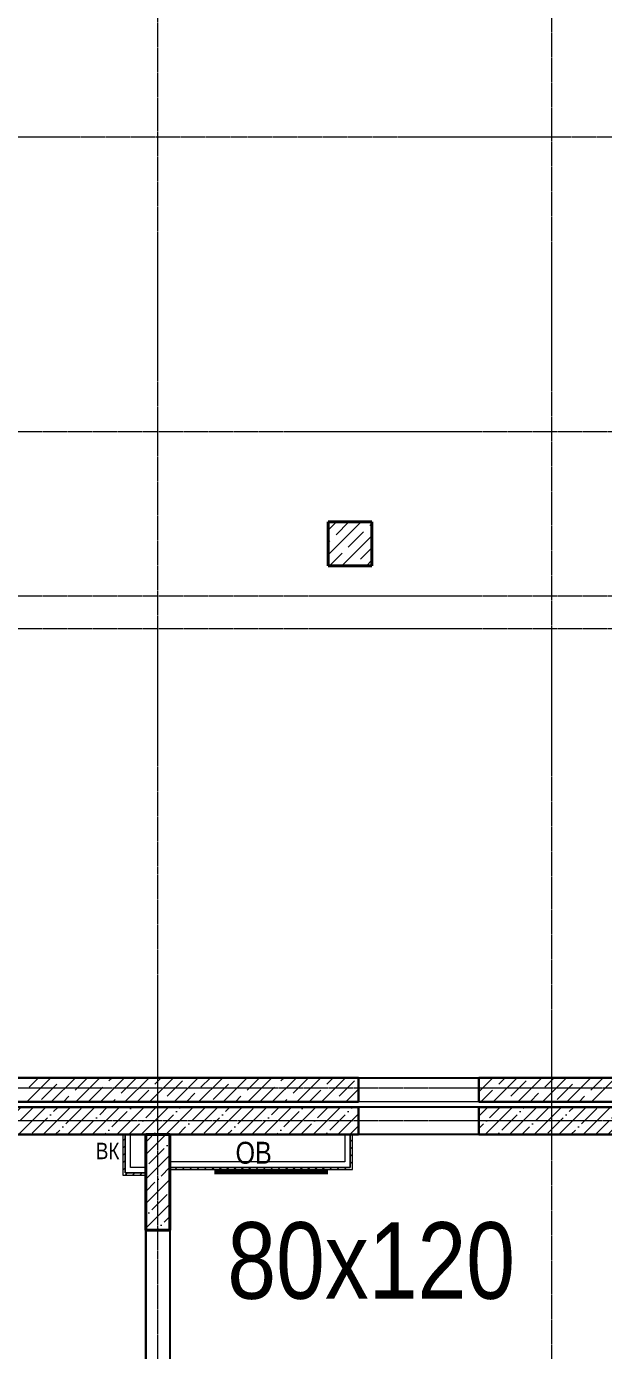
# Model space of a CAD drawing. Header units: millimetres. Extents: x -231292 to 573618, y -153144 to 564035.
# Drawn here: x 15483 to 20758, y -100545 to -88437 of the extents above; entities that cross this region are included whole.
import ezdxf

# ---------------------------------------------------------------- set-up
doc = ezdxf.new("R2010")
doc.units = ezdxf.units.MM
doc.linetypes.add('CENTER2', pattern=[28.575, 19.05, -3.175, 3.175, -3.175])
doc.linetypes.add('HIDDEN2', pattern=[4.7625, 3.175, -1.5875])
doc.layers.get('0').update_dxf_attribs({"color": 250})
for name, color, linetype, lineweight in [('11.10.3) Хаммер', 94, 'Continuous', 60), ('A-Wall-Open', 250, 'Continuous', 5), ('АР_Колонны', 250, 'Continuous', 35), ('АР_Стены ГКЛ', 250, 'Continuous', 15), ('АР_Стены ЖБ', 250, 'Continuous', 35), ('АР_Штриховка', 250, 'Continuous', 0), ('ВК_Шахты', 5, 'Continuous', 9), ('ОВ_Отопление', 250, 'Continuous', 0), ('РД_Оси_100', 250, 'Continuous', 0), ('РД_проем_инж перемыч_фахверк', 250, 'Continuous', 18)]:
    doc.layers.add(name, color=color, linetype=linetype, lineweight=lineweight)
doc.layers.add('РД_Витраж_вн', color=250, linetype='Continuous')
doc.layers.add('РД_Проем', color=250, linetype='Continuous', lineweight=0, plot=False)
doc.styles.add('style1', font='ARIALN.TTF')
pattern_1 = [(45, (8883.46, -162345.28), (-112.2532, 112.2532), []), (45, (8995.71, -162345.28), (-112.2532, 112.2532), [198.4375, -39.6875, 0, -39.6875])]
pattern_2 = [(45, (8883.46, -162345.283), (-33.67596, 33.67596), [])]

# ---------------------------------------------------------------- blocks, each defined once
blk = doc.blocks.new('оси_рен')
at = {"layer": 'РД_Оси_100', "color": 251, "linetype": 'CENTER2', "true_color": 0x636466}
blk.add_line((1189697.958, 195313.25), (1241712.916, 195313.25), dxfattribs=at)
for points in [[(1203452.916, 135558.25), (1203452.916, 223268.25)], [(1207052.916, 223268.25), (1207052.916, 135558.25)], [(1241712.916, 192613.25), (1189697.958, 192613.25)], [(1241712.916, 191113.25), (1190197.958, 191113.25), (1189697.958, 191263.25)], [(1241712.916, 190813.25), (1190197.958, 190813.25), (1189697.958, 190663.25)], [(1225207.916, 186613.25), (1190197.958, 186613.25), (1189697.958, 186763.25)], [(1225207.916, 186313.25), (1190197.958, 186313.25), (1189697.958, 186163.25)]]:
    blk.add_lwpolyline(points, dxfattribs=at)

msp = doc.modelspace()

# ---------------------------------------------------------------- hatches: boundary and pattern name
at = {"layer": 'АР_Стены ГКЛ', "linetype": 'Continuous', "lineweight": 0, "true_color": 0x000000}
h = msp.add_hatch(dxfattribs=at)
h.set_pattern_fill('ANSI31', color=18, scale=15, style=0)
h.set_pattern_definition([(45, (8883.46, -162345.283), (-33.67596, 33.67596), [])])
h.paths.add_polyline_path([(16363.458, -98940.283), (16383.458, -98920.283), (16383.458, -98570.283), (16363.458, -98570.283)], flags=0)
h = msp.add_hatch(dxfattribs=at)
h.set_pattern_fill('ANSI31', color=18, scale=15, angle=-360, style=0)
h.set_pattern_definition(pattern_2)
h.paths.add_polyline_path([(18463.458, -98570.283), (18443.458, -98570.283), (18443.458, -98870.283), (18463.458, -98890.283)], flags=0)
h = msp.add_hatch(dxfattribs=at)
h.set_pattern_fill('ANSI31', color=18, scale=15, angle=360, style=0)
h.set_pattern_definition(pattern_2)
h.paths.add_polyline_path([(16573.458, -98940.283), (16573.458, -98920.283), (16383.458, -98920.283), (16363.458, -98940.283)], flags=0)
h = msp.add_hatch(dxfattribs=at)
h.set_pattern_fill('ANSI31', color=18, scale=15, style=0)
h.set_pattern_definition(pattern_2)
h.paths.add_polyline_path([(18463.458, -98890.283), (18443.458, -98870.283), (16793.458, -98870.283), (16793.458, -98890.283)], flags=0)
at = {"layer": 'АР_Штриховка', "linetype": 'Continuous', "lineweight": 5, "true_color": 0x000000}
h = msp.add_hatch(dxfattribs=at)
h.set_pattern_fill('ANSI35', color=18, scale=25, style=0)
h.set_pattern_definition(pattern_1)
h.paths.add_polyline_path([(8783.458, -98320.283), (8783.458, -98570.283), (18517.76, -98570.283), (18517.76, -98320.283)], flags=0)
h.paths.add_polyline_path([(19617.76, -98320.283), (19617.76, -98570.283), (21908.458, -98570.283), (21658.458, -98320.283)], flags=0)
h = msp.add_hatch(dxfattribs=at)
h.set_pattern_fill('ANSI35', color=18, scale=25, style=0)
h.set_pattern_definition(pattern_1)
h.paths.add_polyline_path([(16573.458, -99445.283), (16793.458, -99445.283), (16793.458, -98570.283), (16573.458, -98570.283)], flags=0)

# ---------------------------------------------------------------- linework, layer by layer
at = {"lineweight": -3}
msp.add_lwpolyline([(21283.458, -80265.283), (8983.458, -80265.283), (8983.458, -98050.283), (21283.458, -98050.283)], close=True, dxfattribs=at)
msp.add_lwpolyline([(16573.458, -98570.283), (9003.458, -98570.283), (9003.458, -135535.288), (16573.458, -135535.288)], close=True)
at = {"layer": '11.10.3) Хаммер'}
msp.add_lwpolyline([(17202.966, -98910.319), (18237.968, -98910.319)], dxfattribs=at)
at = {"layer": 'A-Wall-Open', "color": 18, "linetype": 'Continuous', "lineweight": 0, "true_color": 0x000000}
for p, q in [((19617.76, -98050.283), (18517.76, -98050.283)), ((19617.76, -98270.283), (18517.76, -98270.283))]:
    msp.add_line(p, q, dxfattribs=at)
at = {"layer": 'АР_Колонны', "color": 18, "linetype": 'HIDDEN2', "lineweight": 25, "true_color": 0x000000}
for p, q in [((18240.856, -92968.125), (18640.856, -92968.125)), ((18240.856, -93368.125), (18240.856, -92968.125)), ((18640.856, -92968.125), (18640.856, -93368.125)), ((18640.856, -93368.125), (18240.856, -93368.125)), ((16573.458, -98570.283), (16793.458, -98570.283)), ((16573.458, -99445.283), (16573.458, -98570.283)), ((16793.458, -98570.283), (16793.458, -99445.283)), ((16793.458, -99445.283), (16573.458, -99445.283))]:
    msp.add_line(p, q, dxfattribs=at)
at = {"layer": 'АР_Колонны', "color": 18, "linetype": 'Continuous', "lineweight": 30, "true_color": 0x000000}
for p, q in [((18640.856, -92968.125), (18240.856, -92968.125)), ((18240.856, -92968.125), (18240.856, -93368.125)), ((18640.856, -93368.125), (18640.856, -92968.125)), ((18240.856, -93368.125), (18640.856, -93368.125)), ((16793.458, -98570.283), (16573.458, -98570.283)), ((16573.458, -98570.283), (16573.458, -99445.283)), ((16793.458, -99445.283), (16793.458, -98570.283)), ((16573.458, -99445.283), (16793.458, -99445.283))]:
    msp.add_line(p, q, dxfattribs=at)
at = {"layer": 'АР_Стены ГКЛ', "color": 18, "linetype": 'Continuous', "lineweight": 5, "true_color": 0x000000}
for p, q in [((16383.458, -98570.283), (16363.458, -98570.283)), ((16363.458, -98570.283), (16363.458, -98940.283)), ((16433.458, -98570.283), (16383.458, -98570.283)), ((16383.458, -98570.283), (16383.458, -98920.283)), ((16383.458, -98920.283), (16383.458, -98570.283)), ((16433.458, -98870.283), (16433.458, -98570.283)), ((18443.458, -98570.283), (18393.458, -98570.283)), ((18393.458, -98570.283), (18393.458, -98820.283)), ((18443.458, -98870.283), (18443.458, -98570.283)), ((18463.458, -98570.283), (18443.458, -98570.283)), ((18443.458, -98570.283), (18443.458, -98870.283)), ((18463.458, -98890.283), (18463.458, -98570.283)), ((16383.458, -98920.283), (16573.458, -98920.283)), ((16573.458, -98920.283), (16383.458, -98920.283)), ((16573.458, -98870.283), (16433.458, -98870.283)), ((16573.458, -98920.283), (16573.458, -98870.283)), ((16573.458, -98940.283), (16573.458, -98920.283)), ((18393.458, -98820.283), (16793.458, -98820.283)), ((16793.458, -98820.283), (16793.458, -98870.283)), ((16793.458, -98870.283), (18443.458, -98870.283)), ((18443.458, -98870.283), (16793.458, -98870.283)), ((16793.458, -98870.283), (16793.458, -98890.283)), ((16793.458, -98890.283), (18463.458, -98890.283)), ((16363.458, -98940.283), (16573.458, -98940.283))]:
    msp.add_line(p, q, dxfattribs=at)
at = {"layer": 'АР_Стены ЖБ', "color": 18, "linetype": 'Continuous', "lineweight": 40, "true_color": 0x000000}
for p, q in [((18640.856, -92968.125), (18240.856, -92968.125)), ((18240.856, -92968.125), (18240.856, -93368.125)), ((18640.856, -93368.125), (18640.856, -92968.125)), ((18240.856, -93368.125), (18640.856, -93368.125)), ((16793.458, -98570.283), (16573.458, -98570.283)), ((16573.458, -98570.283), (16573.458, -99445.283)), ((16793.458, -99445.283), (16793.458, -98570.283)), ((16573.458, -99445.283), (16793.458, -99445.283))]:
    msp.add_line(p, q, dxfattribs=at)
at = {"layer": 'АР_Стены ЖБ', "color": 18, "linetype": 'Continuous', "lineweight": 30, "true_color": 0x000000}
for p, q in [((18517.76, -98050.283), (8783.458, -98050.283)), ((18517.76, -98270.283), (18517.76, -98050.283)), ((19617.76, -98050.283), (19617.76, -98270.283)), ((21388.506, -98050.283), (19617.76, -98050.283)), ((8783.458, -98270.283), (18517.76, -98270.283)), ((19617.76, -98270.283), (21608.506, -98270.283)), ((18517.76, -98320.283), (8783.458, -98320.283)), ((18517.76, -98570.283), (18517.76, -98320.283)), ((19617.76, -98320.283), (19617.76, -98570.283)), ((21658.458, -98320.283), (19617.76, -98320.283)), ((8783.458, -98570.283), (18517.76, -98570.283)), ((19617.76, -98570.283), (21908.458, -98570.283))]:
    msp.add_line(p, q, dxfattribs=at)
at = {"layer": 'АР_Штриховка', "color": 18, "linetype": 'Continuous', "lineweight": 5, "true_color": 0x000000}
for p, q in [((18240.856, -93044.676), (18317.407, -92968.125)), ((18240.856, -93269.182), (18541.913, -92968.125)), ((18312.727, -93085.058), (18429.66, -92968.125)), ((18621.423, -93000.868), (18640.856, -92981.435)), ((18366.42, -93368.125), (18640.856, -93093.689)), ((18424.98, -93197.311), (18565.297, -93056.994)), ((18240.856, -93156.929), (18256.6, -93141.184)), ((18537.233, -93309.564), (18640.856, -93205.942)), ((18254.166, -93368.125), (18368.854, -93253.437)), ((18590.926, -93368.125), (18640.856, -93318.195)), ((18478.673, -93368.125), (18481.107, -93365.691)), ((15484.819, -98270.283), (15704.819, -98050.283)), ((15506.397, -98136.452), (15592.566, -98050.283)), ((15709.325, -98270.283), (15929.325, -98050.283)), ((15815.093, -98052.262), (15817.072, -98050.283)), ((15927.346, -98164.515), (16041.578, -98050.283)), ((15933.832, -98270.283), (16153.832, -98050.283)), ((16158.338, -98270.283), (16378.338, -98050.283)), ((16236.043, -98080.325), (16266.085, -98050.283)), ((16348.296, -98192.578), (16488.612, -98052.262)), ((16382.844, -98270.283), (16602.844, -98050.283)), ((16607.351, -98270.283), (16827.351, -98050.283)), ((16656.992, -98108.388), (16715.098, -98050.283)), ((16831.857, -98270.283), (17051.857, -98050.283)), ((17056.364, -98270.283), (17276.364, -98050.283)), ((17077.942, -98136.452), (17164.11, -98050.283)), ((17280.87, -98270.283), (17500.87, -98050.283)), ((17386.638, -98052.262), (17388.617, -98050.283)), ((17498.891, -98164.515), (17613.123, -98050.283)), ((17505.376, -98270.283), (17725.376, -98050.283)), ((17729.883, -98270.283), (17949.883, -98050.283)), ((17807.588, -98080.325), (17837.63, -98050.283)), ((17919.841, -98192.578), (18060.157, -98052.262)), ((17954.389, -98270.283), (18174.389, -98050.283)), ((18178.896, -98270.283), (18398.896, -98050.283)), ((18228.537, -98108.388), (18286.642, -98050.283)), ((19617.76, -98178.457), (19745.934, -98050.283)), ((19617.76, -98066.203), (19631.702, -98052.262)), ((19750.441, -98270.283), (19970.44, -98050.283)), ((19800.082, -98108.388), (19858.187, -98050.283)), ((19974.947, -98270.283), (20194.947, -98050.283)), ((20199.453, -98270.283), (20419.453, -98050.283)), ((20221.031, -98136.452), (20307.2, -98050.283)), ((20423.96, -98270.283), (20643.96, -98050.283)), ((20529.728, -98052.262), (20531.707, -98050.283)), ((20641.981, -98164.515), (20756.213, -98050.283)), ((20648.466, -98270.283), (20868.466, -98050.283)), ((15618.65, -98248.705), (15758.967, -98108.388)), ((16046.085, -98270.283), (16179.916, -98136.452)), ((16495.098, -98270.283), (16600.866, -98164.515)), ((16769.245, -98220.641), (16909.562, -98080.325)), ((16944.111, -98270.283), (17021.815, -98192.578)), ((17190.195, -98248.705), (17330.511, -98108.388)), ((17617.63, -98270.283), (17751.461, -98136.452)), ((18066.643, -98270.283), (18172.411, -98164.515)), ((18340.79, -98220.641), (18481.107, -98080.325)), ((18403.402, -98270.283), (18517.76, -98155.925)), ((19638.187, -98270.283), (19743.955, -98164.515)), ((19912.335, -98220.641), (20052.652, -98080.325)), ((20087.2, -98270.283), (20164.905, -98192.578)), ((20333.285, -98248.705), (20473.601, -98108.388)), ((15821.579, -98270.283), (15871.22, -98220.641)), ((16270.591, -98270.283), (16292.169, -98248.705)), ((17393.123, -98270.283), (17442.765, -98220.641)), ((17842.136, -98270.283), (17863.714, -98248.705)), ((18515.655, -98270.283), (18517.76, -98268.178)), ((20536.213, -98270.283), (20585.854, -98220.641))]:
    msp.add_line(p, q, dxfattribs=at)
at = {"layer": 'ОВ_Отопление', "color": 18, "true_color": 0x000000}
for p, q in [((16793.458, -98570.283), (18393.458, -98570.283)), ((16793.458, -98820.283), (16793.458, -98570.283)), ((18393.458, -98570.283), (18393.458, -98820.283)), ((18393.458, -98820.283), (16793.458, -98820.283))]:
    msp.add_line(p, q, dxfattribs=at)
at = {"layer": 'РД_Витраж_вн', "color": 18, "linetype": 'Continuous', "lineweight": 25, "true_color": 0x000000}
for p, q in [((19617.76, -98320.283), (18517.76, -98320.283)), ((19617.76, -98570.283), (18517.76, -98570.283)), ((16573.458, -99445.283), (16573.458, -102345.283)), ((16793.458, -99445.283), (16793.458, -102345.283))]:
    msp.add_line(p, q, dxfattribs=at)
at = {"layer": 'РД_Проем', "color": 18, "linetype": 'Continuous', "lineweight": 0, "true_color": 0x000000}
for p, q in [((16573.458, -99445.283), (16573.458, -102345.283)), ((16793.458, -99445.283), (16793.458, -102345.283))]:
    msp.add_line(p, q, dxfattribs=at)
at = {"layer": 'РД_проем_инж перемыч_фахверк', "color": 18, "linetype": 'Continuous', "lineweight": 18, "true_color": 0x000000}
for p, q in [((16573.458, -99445.283), (16573.458, -102345.283)), ((16793.458, -99445.283), (16793.458, -102345.283))]:
    msp.add_line(p, q, dxfattribs=at)

# ---------------------------------------------------------------- block references
at = {"rotation": 359.999868838025}
msp.add_blockref('оси_рен', (-1186769.82, -284755.728), dxfattribs=at)

# ---------------------------------------------------------------- texts
at = {"layer": '11.10.3) Хаммер', "insert": (17318.58, -99372.021), "char_height": 700, "width": 1668.44707, "attachment_point": 1, "line_spacing_factor": 0.3, "style": 'style1'}
msp.add_mtext('\\pxsm1;80х120', dxfattribs=at)
at = {"layer": 'ВК_Шахты', "color": 18, "lineweight": 50, "true_color": 0x000000, "style": 'style1'}
msp.add_text('ВК', height=150, dxfattribs=at).set_placement((16116.815, -98795.436))
at = {"layer": 'ОВ_Отопление', "color": 18, "lineweight": 50, "true_color": 0x000000, "style": 'style1'}
msp.add_text('ОВ', height=200, dxfattribs=at).set_placement((17394.033, -98836.595))

doc.saveas('drawing.dxf')
